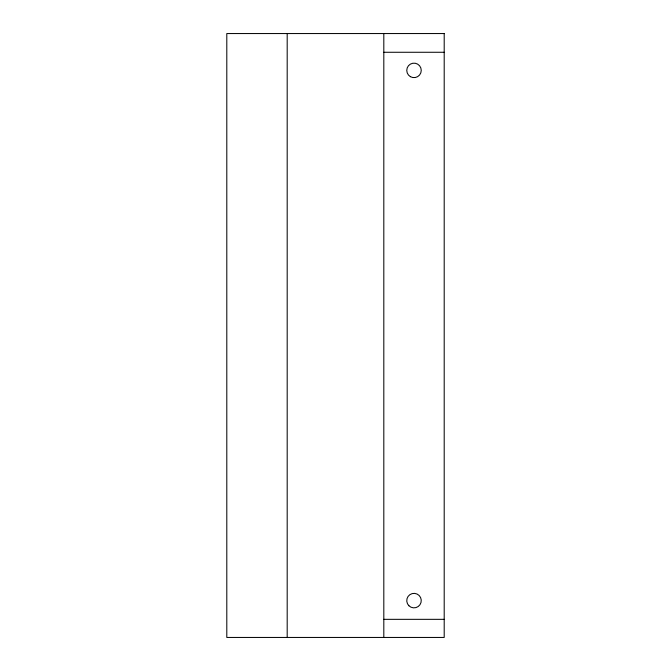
<?xml version="1.0" encoding="UTF-8"?>
<svg xmlns="http://www.w3.org/2000/svg" width="671" height="671" viewBox="0 0 671 671"><rect width="100%" height="100%" fill="white"/><g stroke="black" fill="none" stroke-linecap="round" stroke-linejoin="round"><path stroke-width="1.01" d="M383.812 52.271L444.202 52.271M383.812 619.333L444.202 619.333M383.812 33.55L383.812 637.45M287.188 33.55L287.188 637.45M444.202 33.55L226.798 33.55L226.798 637.45L444.202 637.45L444.202 33.55M410.384 76.662A7.247 7.247 0 0 0 421.254 70.388A7.247 7.247 0 0 0 410.384 64.114A7.247 7.247 0 0 0 410.384 76.662M408.882 605.737A7.247 7.247 0 0 0 421.011 602.491A7.247 7.247 0 0 0 412.128 593.609A7.247 7.247 0 0 0 408.882 605.737"/></g></svg>
